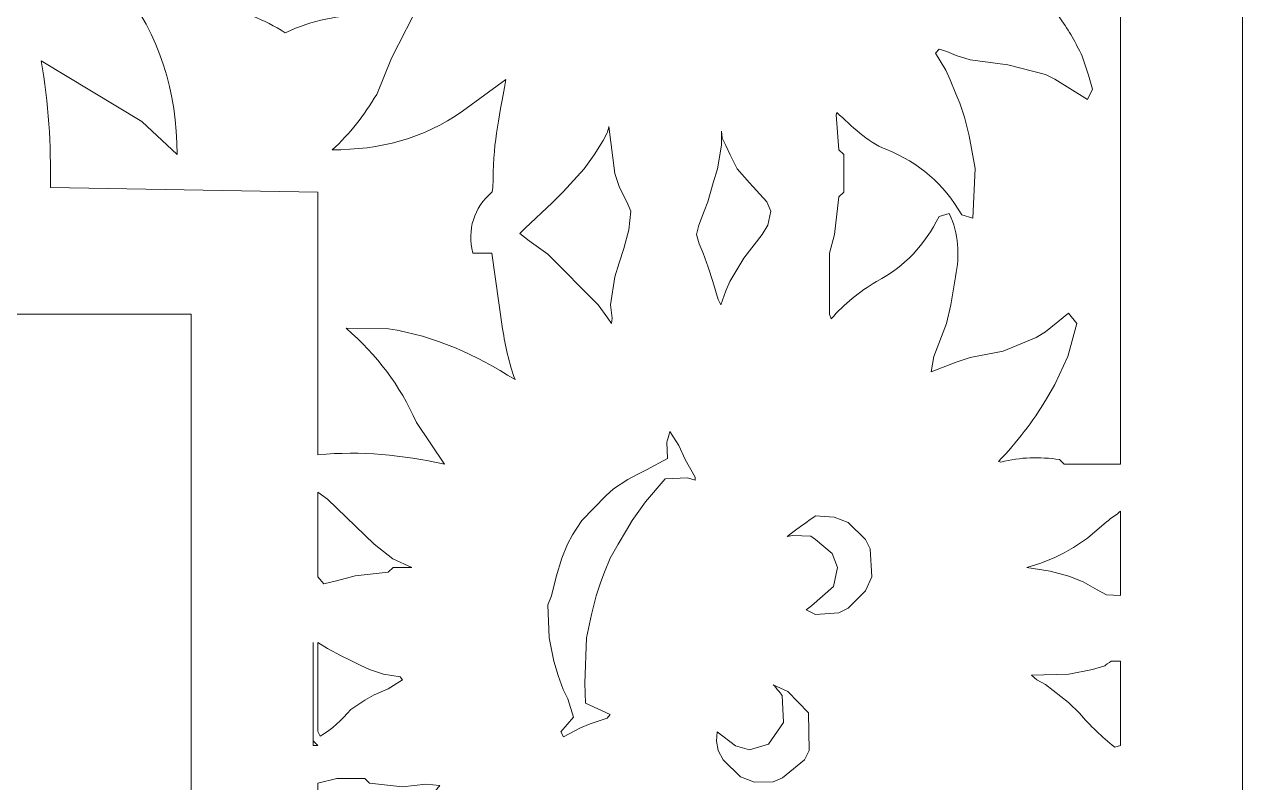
# Model space of a CAD drawing. Header units: centimetres. Extents: x -13.8 to 13.8, y -13.7 to 13.7.
# Drawn here: x 10.575 to 13.556, y -4.583 to -2.726 of the extents above; entities that cross this region are included whole.
import ezdxf

# ---------------------------------------------------------------- set-up
doc = ezdxf.new("R2010")
doc.units = ezdxf.units.CM
doc.header["$MEASUREMENT"] = 0
doc.layers.add('Layer 1', color=7, linetype='Continuous')

msp = doc.modelspace()

# ---------------------------------------------------------------- linework, layer by layer
at = {"layer": 'Layer 1', "lineweight": 0}
msp.add_lwpolyline([(0.73523, -13.67105), (13.55625, -13.67105), (13.55625, -0.86165), (0.73523, -0.86165), (0.73523, -13.67105)], close=True, dxfattribs=at)
at = {"layer": 'Layer 1', "color": 7, "lineweight": 0}
msp.add_lwpolyline([(3.3087, -11.09798), (10.9828, -11.09798), (10.9828, -3.4353), (3.3087, -3.4353), (3.3087, -11.09798)], close=True, dxfattribs=at)
for points, knots in [([(13.1541, -2.51611), (13.1541, -2.51611), (13.25756, -2.51611), (13.25756, -2.51611), (13.25756, -2.51611), (13.25756, -2.51611), (13.25756, -3.80257), (13.25756, -3.80257), (13.25756, -3.80257), (13.25756, -3.80257), (13.11963, -3.80257), (13.11963, -3.80257), (13.11963, -3.80257), (13.11963, -3.80257), (13.1082, -3.79133), (13.1082, -3.79133), (13.1082, -3.79133), (13.05867, -3.78448), (13.01295, -3.78466), (12.96456, -3.798), (12.96456, -3.798), (12.96456, -3.798), (12.95866, -3.79647), (12.95866, -3.79647), (12.95866, -3.79647), (13.00475, -3.74771), (13.04171, -3.70006), (13.07658, -3.64235), (13.07658, -3.64235), (13.07658, -3.64235), (13.09658, -3.60787), (13.09658, -3.60787), (13.09658, -3.60787), (13.09658, -3.60787), (13.1282, -3.53892), (13.1282, -3.53892), (13.1282, -3.53892), (13.1282, -3.53892), (13.15029, -3.45833), (13.15029, -3.45833), (13.15029, -3.45833), (13.15029, -3.45833), (13.13029, -3.43243), (13.13029, -3.43243), (13.13029, -3.43243), (13.13029, -3.43243), (13.07351, -3.47834), (13.07351, -3.47834), (13.07351, -3.47834), (13.07351, -3.47834), (13.05065, -3.49281), (13.05065, -3.49281), (13.05065, -3.49281), (13.05065, -3.49281), (12.97008, -3.52615), (12.97008, -3.52615), (12.97008, -3.52615), (12.97008, -3.52615), (12.88967, -3.54176), (12.88967, -3.54176), (12.88967, -3.54176), (12.88967, -3.54176), (12.85519, -3.553), (12.85519, -3.553), (12.85519, -3.553), (12.85519, -3.553), (12.79423, -3.57681), (12.79423, -3.57681), (12.79423, -3.57681), (12.79423, -3.57681), (12.80071, -3.5389), (12.80071, -3.5389), (12.80071, -3.5389), (12.80071, -3.5389), (12.83138, -3.45831), (12.83138, -3.45831), (12.83138, -3.45831), (12.83138, -3.45831), (12.84186, -3.4124), (12.84186, -3.4124), (12.84186, -3.4124), (12.84186, -3.4124), (12.85348, -3.34345), (12.85348, -3.34345), (12.85348, -3.34345), (12.86414, -3.28971), (12.86168, -3.23867), (12.83805, -3.18838), (12.83805, -3.18838), (12.83805, -3.18838), (12.81328, -3.196), (12.81328, -3.196), (12.81328, -3.196), (12.77767, -3.26553), (12.73004, -3.31906), (12.65993, -3.35488), (12.65993, -3.35488), (12.61802, -3.38136), (12.58145, -3.40917), (12.54925, -3.4469), (12.54925, -3.4469), (12.54925, -3.4469), (12.54544, -3.43528), (12.54544, -3.43528), (12.54544, -3.43528), (12.54544, -3.43528), (12.54544, -3.28555), (12.54544, -3.28555), (12.54544, -3.28555), (12.54544, -3.28555), (12.55745, -3.2402), (12.55745, -3.2402), (12.55745, -3.2402), (12.55745, -3.2402), (12.56811, -3.14781), (12.56811, -3.14781), (12.56811, -3.14781), (12.56811, -3.14781), (12.57991, -3.13638), (12.57991, -3.13638), (12.57991, -3.13638), (12.57991, -3.13638), (12.57991, -3.04436), (12.57991, -3.04436), (12.57991, -3.04436), (12.57991, -3.04436), (12.56811, -3.03293), (12.56811, -3.03293), (12.56811, -3.03293), (12.56811, -3.03293), (12.56126, -2.9472), (12.56126, -2.9472), (12.56126, -2.9472), (12.56126, -2.9472), (12.56335, -2.9413), (12.56335, -2.9413), (12.56335, -2.9413), (12.59841, -2.97443), (12.63709, -3.01292), (12.68297, -3.03121), (12.68297, -3.03121), (12.76584, -3.06531), (12.82375, -3.11463), (12.86871, -3.19218), (12.86871, -3.19218), (12.86871, -3.19218), (12.89557, -3.1998), (12.89557, -3.1998), (12.89557, -3.1998), (12.89557, -3.1998), (12.90147, -3.07883), (12.90147, -3.07883), (12.90147, -3.07883), (12.90147, -3.07883), (12.887, -2.99882), (12.887, -2.99882), (12.887, -2.99882), (12.887, -2.99882), (12.8752, -2.9531), (12.8752, -2.9531), (12.8752, -2.9531), (12.8752, -2.9531), (12.86396, -2.91862), (12.86396, -2.91862), (12.86396, -2.91862), (12.86396, -2.91862), (12.85462, -2.89539), (12.85462, -2.89539), (12.85462, -2.89539), (12.85462, -2.89539), (12.84073, -2.8611), (12.84073, -2.8611), (12.84073, -2.8611), (12.84073, -2.8611), (12.82949, -2.83787), (12.82949, -2.83787), (12.82949, -2.83787), (12.82949, -2.83787), (12.80454, -2.79596), (12.80454, -2.79596), (12.80454, -2.79596), (12.80454, -2.79596), (12.8133, -2.78625), (12.8133, -2.78625), (12.8133, -2.78625), (12.8133, -2.78625), (12.83216, -2.79175), (12.83216, -2.79175), (12.83216, -2.79175), (12.83216, -2.79175), (12.85521, -2.80167), (12.85521, -2.80167), (12.85521, -2.80167), (12.85521, -2.80167), (12.88969, -2.81215), (12.88969, -2.81215), (12.88969, -2.81215), (12.88969, -2.81215), (12.98171, -2.82453), (12.98171, -2.82453), (12.98171, -2.82453), (12.98171, -2.82453), (13.07355, -2.84853), (13.07355, -2.84853), (13.07355, -2.84853), (13.07355, -2.84853), (13.0966, -2.85996), (13.0966, -2.85996), (13.0966, -2.85996), (13.0966, -2.85996), (13.17624, -2.90989), (13.17624, -2.90989), (13.17624, -2.90989), (13.17624, -2.90989), (13.18918, -2.88417), (13.18918, -2.88417), (13.18918, -2.88417), (13.18918, -2.88417), (13.17889, -2.84969), (13.17889, -2.84969), (13.17889, -2.84969), (13.17889, -2.84969), (13.16384, -2.80339), (13.16384, -2.80339), (13.16384, -2.80339), (13.14746, -2.77082), (13.13185, -2.74129), (13.11013, -2.71176), (13.11013, -2.71176), (13.11013, -2.71176), (13.0869, -2.67728), (13.0869, -2.67728), (13.0869, -2.67728), (13.0869, -2.67728), (13.08214, -2.66566), (13.08214, -2.66566), (13.08214, -2.66566), (13.08214, -2.66566), (13.01261, -2.59308), (13.01261, -2.59308), (13.01261, -2.59308), (13.01261, -2.59308), (12.96461, -2.55136), (12.96461, -2.55136), (12.96461, -2.55136), (12.96461, -2.55136), (12.95871, -2.54432), (12.95871, -2.54432), (12.95871, -2.54432), (12.95871, -2.54432), (12.97051, -2.53919), (12.97051, -2.53919), (12.97051, -2.53919), (12.97051, -2.53919), (13.08515, -2.53921), (13.08515, -2.53921), (13.08515, -2.53921), (13.08515, -2.53921), (13.12039, -2.52873), (13.12039, -2.52873), (13.12039, -2.52873), (13.1204, -2.5287), (13.14934, -2.51918), (13.1541, -2.51611)], [0, 0, 0, 0, 0.0149254, 0.0149254, 0.0149254, 0.0149254, 0.0298507, 0.0298507, 0.0298507, 0.0298507, 0.0447761, 0.0447761, 0.0447761, 0.0447761, 0.0597015, 0.0597015, 0.0597015, 0.0597015, 0.0746269, 0.0746269, 0.0746269, 0.0746269, 0.0895522, 0.0895522, 0.0895522, 0.0895522, 0.1044776, 0.1044776, 0.1044776, 0.1044776, 0.119403, 0.119403, 0.119403, 0.119403, 0.1343284, 0.1343284, 0.1343284, 0.1343284, 0.1492537, 0.1492537, 0.1492537, 0.1492537, 0.1641791, 0.1641791, 0.1641791, 0.1641791, 0.1791045, 0.1791045, 0.1791045, 0.1791045, 0.1940299, 0.1940299, 0.1940299, 0.1940299, 0.2089552, 0.2089552, 0.2089552, 0.2089552, 0.2238806, 0.2238806, 0.2238806, 0.2238806, 0.238806, 0.238806, 0.238806, 0.238806, 0.2537313, 0.2537313, 0.2537313, 0.2537313, 0.2686567, 0.2686567, 0.2686567, 0.2686567, 0.2835821, 0.2835821, 0.2835821, 0.2835821, 0.2985075, 0.2985075, 0.2985075, 0.2985075, 0.3134328, 0.3134328, 0.3134328, 0.3134328, 0.3283582, 0.3283582, 0.3283582, 0.3283582, 0.3432836, 0.3432836, 0.3432836, 0.3432836, 0.358209, 0.358209, 0.358209, 0.358209, 0.3731343, 0.3731343, 0.3731343, 0.3731343, 0.3880597, 0.3880597, 0.3880597, 0.3880597, 0.4029851, 0.4029851, 0.4029851, 0.4029851, 0.4179104, 0.4179104, 0.4179104, 0.4179104, 0.4328358, 0.4328358, 0.4328358, 0.4328358, 0.4477612, 0.4477612, 0.4477612, 0.4477612, 0.4626866, 0.4626866, 0.4626866, 0.4626866, 0.4776119, 0.4776119, 0.4776119, 0.4776119, 0.4925373, 0.4925373, 0.4925373, 0.4925373, 0.5074627, 0.5074627, 0.5074627, 0.5074627, 0.5223881, 0.5223881, 0.5223881, 0.5223881, 0.5373134, 0.5373134, 0.5373134, 0.5373134, 0.5522388, 0.5522388, 0.5522388, 0.5522388, 0.5671642, 0.5671642, 0.5671642, 0.5671642, 0.5820896, 0.5820896, 0.5820896, 0.5820896, 0.5970149, 0.5970149, 0.5970149, 0.5970149, 0.6119403, 0.6119403, 0.6119403, 0.6119403, 0.6268657, 0.6268657, 0.6268657, 0.6268657, 0.641791, 0.641791, 0.641791, 0.641791, 0.6567164, 0.6567164, 0.6567164, 0.6567164, 0.6716418, 0.6716418, 0.6716418, 0.6716418, 0.6865672, 0.6865672, 0.6865672, 0.6865672, 0.7014925, 0.7014925, 0.7014925, 0.7014925, 0.7164179, 0.7164179, 0.7164179, 0.7164179, 0.7313433, 0.7313433, 0.7313433, 0.7313433, 0.7462687, 0.7462687, 0.7462687, 0.7462687, 0.761194, 0.761194, 0.761194, 0.761194, 0.7761194, 0.7761194, 0.7761194, 0.7761194, 0.7910448, 0.7910448, 0.7910448, 0.7910448, 0.8059701, 0.8059701, 0.8059701, 0.8059701, 0.8208955, 0.8208955, 0.8208955, 0.8208955, 0.8358209, 0.8358209, 0.8358209, 0.8358209, 0.8507463, 0.8507463, 0.8507463, 0.8507463, 0.8656716, 0.8656716, 0.8656716, 0.8656716, 0.880597, 0.880597, 0.880597, 0.880597, 0.8955224, 0.8955224, 0.8955224, 0.8955224, 0.9104478, 0.9104478, 0.9104478, 0.9104478, 0.9253731, 0.9253731, 0.9253731, 0.9253731, 0.9402985, 0.9402985, 0.9402985, 0.9402985, 0.9552239, 0.9552239, 0.9552239, 0.9552239, 0.9701493, 0.9701493, 0.9701493, 0.9701493, 1, 1, 1, 1]), ([(10.8104, -2.63081), (10.89118, -2.65481), (10.96584, -2.67005), (11.05006, -2.67653), (11.05006, -2.67653), (11.10835, -2.69368), (11.16092, -2.7131), (11.21275, -2.74588), (11.21275, -2.74588), (11.28133, -2.71482), (11.34229, -2.70283), (11.41754, -2.70283), (11.41754, -2.70283), (11.41754, -2.70283), (11.54594, -2.66531), (11.54594, -2.66531), (11.54594, -2.66531), (11.54594, -2.66531), (11.47278, -2.80837), (11.47278, -2.80837), (11.47278, -2.80837), (11.47278, -2.80837), (11.4368, -2.89714), (11.4368, -2.89714), (11.4368, -2.89714), (11.40537, -2.94839), (11.37259, -2.99297), (11.32763, -3.03295), (11.32763, -3.03295), (11.44479, -3.03258), (11.55014, -3.00665), (11.64711, -2.93789), (11.64711, -2.93789), (11.64711, -2.93789), (11.75284, -2.86074), (11.75284, -2.86074), (11.75284, -2.86074), (11.734, -2.96665), (11.72141, -3.01676), (11.72141, -3.12535), (11.72141, -3.12535), (11.72141, -3.12535), (11.71929, -3.13601), (11.71929, -3.13601), (11.71929, -3.13601), (11.67434, -3.17506), (11.65775, -3.22803), (11.67225, -3.28555), (11.67225, -3.28555), (11.67225, -3.28555), (11.71837, -3.28554), (11.71837, -3.28554), (11.71837, -3.28554), (11.71837, -3.28554), (11.74483, -3.47146), (11.74483, -3.47146), (11.74483, -3.47146), (11.75245, -3.51469), (11.76026, -3.55451), (11.77571, -3.59566), (11.77571, -3.59566), (11.6776, -3.53375), (11.58063, -3.48954), (11.46538, -3.47088), (11.46538, -3.47088), (11.46538, -3.47088), (11.36193, -3.46974), (11.36193, -3.46974), (11.36193, -3.46974), (11.43871, -3.53679), (11.49282, -3.60748), (11.53433, -3.7008), (11.53433, -3.7008), (11.53433, -3.7008), (11.6031, -3.80253), (11.6031, -3.80253), (11.6031, -3.80253), (11.49795, -3.78004), (11.4004, -3.76977), (11.29317, -3.77967), (11.29317, -3.77967), (11.29317, -3.77967), (11.29298, -3.13636), (11.29298, -3.13636), (11.29298, -3.13636), (11.29298, -3.13636), (10.63822, -3.12493), (10.63822, -3.12493), (10.63822, -3.12493), (10.63917, -3.01883), (10.63497, -2.91938), (10.61555, -2.81479), (10.61555, -2.81479), (10.61555, -2.81479), (10.86188, -2.96359), (10.86188, -2.96359), (10.86188, -2.96359), (10.86188, -2.96359), (10.94837, -3.04437), (10.94837, -3.04437), (10.94837, -3.04437), (10.94774, -2.89007), (10.90697, -2.75291), (10.8104, -2.63081)], [0, 0, 0, 0, 0.037037, 0.037037, 0.037037, 0.037037, 0.0740741, 0.0740741, 0.0740741, 0.0740741, 0.1111111, 0.1111111, 0.1111111, 0.1111111, 0.1481481, 0.1481481, 0.1481481, 0.1481481, 0.1851852, 0.1851852, 0.1851852, 0.1851852, 0.2222222, 0.2222222, 0.2222222, 0.2222222, 0.2592593, 0.2592593, 0.2592593, 0.2592593, 0.2962963, 0.2962963, 0.2962963, 0.2962963, 0.3333333, 0.3333333, 0.3333333, 0.3333333, 0.3703704, 0.3703704, 0.3703704, 0.3703704, 0.4074074, 0.4074074, 0.4074074, 0.4074074, 0.4444444, 0.4444444, 0.4444444, 0.4444444, 0.4814815, 0.4814815, 0.4814815, 0.4814815, 0.5185185, 0.5185185, 0.5185185, 0.5185185, 0.5555556, 0.5555556, 0.5555556, 0.5555556, 0.5925926, 0.5925926, 0.5925926, 0.5925926, 0.6296296, 0.6296296, 0.6296296, 0.6296296, 0.6666667, 0.6666667, 0.6666667, 0.6666667, 0.7037037, 0.7037037, 0.7037037, 0.7037037, 0.7407407, 0.7407407, 0.7407407, 0.7407407, 0.7777778, 0.7777778, 0.7777778, 0.7777778, 0.8148148, 0.8148148, 0.8148148, 0.8148148, 0.8518519, 0.8518519, 0.8518519, 0.8518519, 0.8888889, 0.8888889, 0.8888889, 0.8888889, 0.9259259, 0.9259259, 0.9259259, 0.9259259, 1, 1, 1, 1]), ([(12.00539, -2.97543), (12.00539, -2.97543), (12.01949, -3.09087), (12.01949, -3.09087), (12.01949, -3.09087), (12.01949, -3.09087), (12.03111, -3.12535), (12.03111, -3.12535), (12.03111, -3.12535), (12.03111, -3.12535), (12.04921, -3.15983), (12.04921, -3.15983), (12.04921, -3.15983), (12.04921, -3.15983), (12.05874, -3.18269), (12.05874, -3.18269), (12.05874, -3.18269), (12.05874, -3.18269), (12.05398, -3.22881), (12.05398, -3.22881), (12.05398, -3.22881), (12.05398, -3.22881), (12.0416, -3.27472), (12.0416, -3.27472), (12.0416, -3.27472), (12.0416, -3.27472), (12.03017, -3.3092), (12.03017, -3.3092), (12.03017, -3.3092), (12.03017, -3.3092), (12.01951, -3.34349), (12.01951, -3.34349), (12.01951, -3.34349), (12.01951, -3.34349), (12.00922, -3.41244), (12.00922, -3.41244), (12.00922, -3.41244), (12.00922, -3.41244), (12.01303, -3.44483), (12.01303, -3.44483), (12.01303, -3.44483), (12.01303, -3.44483), (12.01189, -3.45835), (12.01189, -3.45835), (12.01189, -3.45835), (12.01189, -3.45835), (12.00236, -3.44483), (12.00236, -3.44483), (12.00236, -3.44483), (12.00236, -3.44483), (11.97913, -3.41244), (11.97913, -3.41244), (11.97913, -3.41244), (11.97913, -3.41244), (11.85589, -3.28861), (11.85589, -3.28861), (11.85589, -3.28861), (11.85589, -3.28861), (11.80998, -3.25527), (11.80998, -3.25527), (11.80998, -3.25527), (11.80998, -3.25527), (11.78693, -3.23812), (11.78693, -3.23812), (11.78693, -3.23812), (11.78693, -3.23812), (11.80027, -3.22497), (11.80027, -3.22497), (11.80027, -3.22497), (11.80027, -3.22497), (11.86657, -3.16269), (11.86657, -3.16269), (11.86657, -3.16269), (11.86657, -3.16269), (11.89343, -3.13565), (11.89343, -3.13565), (11.89343, -3.13565), (11.89343, -3.13565), (11.94468, -3.07927), (11.94468, -3.07927), (11.94468, -3.07927), (11.94468, -3.07927), (11.96889, -3.04479), (11.96889, -3.04479), (11.96889, -3.04479), (11.96889, -3.04479), (11.99098, -3.01031), (11.99098, -3.01031), (11.99098, -3.01031), (11.99098, -3.01031), (12.00127, -2.99126), (12.00127, -2.99126), (12.00127, -2.99126), (12.00121, -2.99122), (12.0033, -2.98172), (12.00539, -2.97543)], [0, 0, 0, 0, 0.04, 0.04, 0.04, 0.04, 0.08, 0.08, 0.08, 0.08, 0.12, 0.12, 0.12, 0.12, 0.16, 0.16, 0.16, 0.16, 0.2, 0.2, 0.2, 0.2, 0.24, 0.24, 0.24, 0.24, 0.28, 0.28, 0.28, 0.28, 0.32, 0.32, 0.32, 0.32, 0.36, 0.36, 0.36, 0.36, 0.4, 0.4, 0.4, 0.4, 0.44, 0.44, 0.44, 0.44, 0.48, 0.48, 0.48, 0.48, 0.52, 0.52, 0.52, 0.52, 0.56, 0.56, 0.56, 0.56, 0.6, 0.6, 0.6, 0.6, 0.64, 0.64, 0.64, 0.64, 0.68, 0.68, 0.68, 0.68, 0.72, 0.72, 0.72, 0.72, 0.76, 0.76, 0.76, 0.76, 0.8, 0.8, 0.8, 0.8, 0.84, 0.84, 0.84, 0.84, 0.88, 0.88, 0.88, 0.88, 0.92, 0.92, 0.92, 0.92, 1, 1, 1, 1]), ([(12.28106, -2.98723), (12.28106, -2.98723), (12.28278, -3.00437), (12.28278, -3.00437), (12.28278, -3.00437), (12.28278, -3.00437), (12.29132, -3.02191), (12.29132, -3.02191), (12.29132, -3.02191), (12.29132, -3.02191), (12.3022, -3.04475), (12.3022, -3.04475), (12.3022, -3.04475), (12.3022, -3.04475), (12.31934, -3.07925), (12.31934, -3.07925), (12.31934, -3.07925), (12.31934, -3.07925), (12.34964, -3.11372), (12.34964, -3.11372), (12.34964, -3.11372), (12.34964, -3.11372), (12.39173, -3.15981), (12.39173, -3.15981), (12.39173, -3.15981), (12.39173, -3.15981), (12.40163, -3.18267), (12.40163, -3.18267), (12.40163, -3.18267), (12.40163, -3.18267), (12.39382, -3.21696), (12.39382, -3.21696), (12.39382, -3.21696), (12.39382, -3.21696), (12.3803, -3.24022), (12.3803, -3.24022), (12.3803, -3.24022), (12.3803, -3.24022), (12.33554, -3.29774), (12.33554, -3.29774), (12.33554, -3.29774), (12.33554, -3.29774), (12.30106, -3.35489), (12.30106, -3.35489), (12.30106, -3.35489), (12.30106, -3.35489), (12.29132, -3.37794), (12.29132, -3.37794), (12.29132, -3.37794), (12.29132, -3.37794), (12.27897, -3.41244), (12.27897, -3.41244), (12.27897, -3.41244), (12.27897, -3.41244), (12.27246, -3.39908), (12.27246, -3.39908), (12.27246, -3.39908), (12.27246, -3.39908), (12.25971, -3.35489), (12.25971, -3.35489), (12.25971, -3.35489), (12.25971, -3.35489), (12.24828, -3.32042), (12.24828, -3.32042), (12.24828, -3.32042), (12.24828, -3.32042), (12.23589, -3.28594), (12.23589, -3.28594), (12.23589, -3.28594), (12.23589, -3.28594), (12.22618, -3.26327), (12.22618, -3.26327), (12.22618, -3.26327), (12.22618, -3.26327), (12.2197, -3.24022), (12.2197, -3.24022), (12.2197, -3.24022), (12.2197, -3.24022), (12.22523, -3.21696), (12.22523, -3.21696), (12.22523, -3.21696), (12.22523, -3.21696), (12.23801, -3.18267), (12.23801, -3.18267), (12.23801, -3.18267), (12.23801, -3.18267), (12.24732, -3.15981), (12.24732, -3.15981), (12.24732, -3.15981), (12.24732, -3.15981), (12.26066, -3.11372), (12.26066, -3.11372), (12.26066, -3.11372), (12.26066, -3.11372), (12.27135, -3.07925), (12.27135, -3.07925), (12.27135, -3.07925), (12.27135, -3.07925), (12.28106, -3.0217), (12.28106, -3.0217), (12.28106, -3.0217), (12.28106, -3.0217), (12.28106, -2.98723), (12.28106, -2.98723)], [0, 0, 0, 0, 0.037037, 0.037037, 0.037037, 0.037037, 0.0740741, 0.0740741, 0.0740741, 0.0740741, 0.1111111, 0.1111111, 0.1111111, 0.1111111, 0.1481481, 0.1481481, 0.1481481, 0.1481481, 0.1851852, 0.1851852, 0.1851852, 0.1851852, 0.2222222, 0.2222222, 0.2222222, 0.2222222, 0.2592593, 0.2592593, 0.2592593, 0.2592593, 0.2962963, 0.2962963, 0.2962963, 0.2962963, 0.3333333, 0.3333333, 0.3333333, 0.3333333, 0.3703704, 0.3703704, 0.3703704, 0.3703704, 0.4074074, 0.4074074, 0.4074074, 0.4074074, 0.4444444, 0.4444444, 0.4444444, 0.4444444, 0.4814815, 0.4814815, 0.4814815, 0.4814815, 0.5185185, 0.5185185, 0.5185185, 0.5185185, 0.5555556, 0.5555556, 0.5555556, 0.5555556, 0.5925926, 0.5925926, 0.5925926, 0.5925926, 0.6296296, 0.6296296, 0.6296296, 0.6296296, 0.6666667, 0.6666667, 0.6666667, 0.6666667, 0.7037037, 0.7037037, 0.7037037, 0.7037037, 0.7407407, 0.7407407, 0.7407407, 0.7407407, 0.7777778, 0.7777778, 0.7777778, 0.7777778, 0.8148148, 0.8148148, 0.8148148, 0.8148148, 0.8518519, 0.8518519, 0.8518519, 0.8518519, 0.8888889, 0.8888889, 0.8888889, 0.8888889, 0.9259259, 0.9259259, 0.9259259, 0.9259259, 1, 1, 1, 1]), ([(12.15456, -3.72237), (12.15456, -3.72237), (12.17665, -3.75722), (12.17665, -3.75722), (12.17665, -3.75722), (12.17665, -3.75722), (12.19189, -3.79151), (12.19189, -3.79151), (12.19189, -3.79151), (12.19189, -3.79151), (12.21666, -3.83474), (12.21666, -3.83474), (12.21666, -3.83474), (12.21666, -3.83474), (12.21666, -3.84217), (12.21666, -3.84217), (12.21666, -3.84217), (12.21666, -3.84217), (12.19761, -3.83569), (12.19761, -3.83569), (12.19761, -3.83569), (12.19761, -3.83569), (12.14295, -3.83836), (12.14295, -3.83836), (12.14295, -3.83836), (12.14295, -3.83836), (12.09437, -3.89493), (12.09437, -3.89493), (12.09437, -3.89493), (12.09437, -3.89493), (12.0618, -3.94084), (12.0618, -3.94084), (12.0618, -3.94084), (12.0618, -3.94084), (12.04807, -3.96389), (12.04807, -3.96389), (12.04807, -3.96389), (12.04807, -3.96389), (12.02751, -3.99837), (12.02751, -3.99837), (12.02751, -3.99837), (12.02751, -3.99837), (12.00809, -4.03285), (12.00809, -4.03285), (12.00809, -4.03285), (12.00809, -4.03285), (11.99475, -4.06733), (11.99475, -4.06733), (11.99475, -4.06733), (11.99475, -4.06733), (11.98504, -4.09038), (11.98504, -4.09038), (11.98504, -4.09038), (11.98504, -4.09038), (11.97361, -4.12486), (11.97361, -4.12486), (11.97361, -4.12486), (11.97361, -4.12486), (11.96237, -4.17077), (11.96237, -4.17077), (11.96237, -4.17077), (11.96237, -4.17077), (11.95054, -4.22829), (11.95054, -4.22829), (11.95054, -4.22829), (11.95054, -4.22829), (11.94596, -4.33878), (11.94596, -4.33878), (11.94596, -4.33878), (11.94596, -4.33878), (11.94787, -4.38831), (11.94787, -4.38831), (11.94787, -4.38831), (11.94787, -4.38831), (12.00806, -4.41575), (12.00806, -4.41575), (12.00806, -4.41575), (12.00806, -4.41575), (12.00121, -4.42432), (12.00121, -4.42432), (12.00121, -4.42432), (12.00121, -4.42432), (11.95911, -4.43879), (11.95911, -4.43879), (11.95911, -4.43879), (11.95911, -4.43879), (11.93606, -4.44813), (11.93606, -4.44813), (11.93606, -4.44813), (11.93606, -4.44813), (11.89396, -4.47022), (11.89396, -4.47022), (11.89396, -4.47022), (11.89396, -4.47022), (11.88748, -4.45784), (11.88748, -4.45784), (11.88748, -4.45784), (11.88748, -4.45784), (11.91815, -4.42223), (11.91815, -4.42223), (11.91815, -4.42223), (11.91815, -4.42223), (11.90463, -4.37746), (11.90463, -4.37746), (11.90463, -4.37746), (11.90463, -4.37746), (11.89339, -4.35439), (11.89339, -4.35439), (11.89339, -4.35439), (11.89339, -4.35439), (11.88064, -4.31991), (11.88064, -4.31991), (11.88064, -4.31991), (11.88064, -4.31991), (11.87035, -4.28543), (11.87035, -4.28543), (11.87035, -4.28543), (11.87035, -4.28543), (11.85892, -4.22828), (11.85892, -4.22828), (11.85892, -4.22828), (11.85892, -4.22828), (11.85606, -4.14732), (11.85606, -4.14732), (11.85606, -4.14732), (11.85606, -4.14732), (11.86442, -4.12483), (11.86442, -4.12483), (11.86442, -4.12483), (11.86442, -4.12483), (11.87585, -4.07853), (11.87585, -4.07853), (11.87585, -4.07853), (11.87585, -4.07853), (11.88958, -4.03281), (11.88958, -4.03281), (11.88958, -4.03281), (11.88958, -4.03281), (11.90368, -3.99833), (11.90368, -3.99833), (11.90368, -3.99833), (11.90368, -3.99833), (11.91606, -3.97528), (11.91606, -3.97528), (11.91606, -3.97528), (11.91606, -3.97528), (11.93911, -3.9408), (11.93911, -3.9408), (11.93911, -3.9408), (11.93911, -3.9408), (11.9974, -3.8804), (11.9974, -3.8804), (11.9974, -3.8804), (11.9974, -3.8804), (12.01682, -3.86307), (12.01682, -3.86307), (12.01682, -3.86307), (12.01682, -3.86307), (12.05111, -3.84021), (12.05111, -3.84021), (12.05111, -3.84021), (12.05111, -3.84021), (12.07397, -3.82764), (12.07397, -3.82764), (12.07397, -3.82764), (12.07397, -3.82764), (12.09702, -3.8164), (12.09702, -3.8164), (12.09702, -3.8164), (12.09702, -3.8164), (12.14864, -3.78838), (12.14864, -3.78838), (12.14864, -3.78838), (12.14864, -3.78838), (12.14692, -3.74837), (12.14692, -3.74837), (12.14692, -3.74837), (12.14694, -3.74846), (12.15324, -3.72922), (12.15456, -3.72237)], [0, 0, 0, 0, 0.0217391, 0.0217391, 0.0217391, 0.0217391, 0.0434783, 0.0434783, 0.0434783, 0.0434783, 0.0652174, 0.0652174, 0.0652174, 0.0652174, 0.0869565, 0.0869565, 0.0869565, 0.0869565, 0.1086957, 0.1086957, 0.1086957, 0.1086957, 0.1304348, 0.1304348, 0.1304348, 0.1304348, 0.1521739, 0.1521739, 0.1521739, 0.1521739, 0.173913, 0.173913, 0.173913, 0.173913, 0.1956522, 0.1956522, 0.1956522, 0.1956522, 0.2173913, 0.2173913, 0.2173913, 0.2173913, 0.2391304, 0.2391304, 0.2391304, 0.2391304, 0.2608696, 0.2608696, 0.2608696, 0.2608696, 0.2826087, 0.2826087, 0.2826087, 0.2826087, 0.3043478, 0.3043478, 0.3043478, 0.3043478, 0.326087, 0.326087, 0.326087, 0.326087, 0.3478261, 0.3478261, 0.3478261, 0.3478261, 0.3695652, 0.3695652, 0.3695652, 0.3695652, 0.3913043, 0.3913043, 0.3913043, 0.3913043, 0.4130435, 0.4130435, 0.4130435, 0.4130435, 0.4347826, 0.4347826, 0.4347826, 0.4347826, 0.4565217, 0.4565217, 0.4565217, 0.4565217, 0.4782609, 0.4782609, 0.4782609, 0.4782609, 0.5, 0.5, 0.5, 0.5, 0.5217391, 0.5217391, 0.5217391, 0.5217391, 0.5434783, 0.5434783, 0.5434783, 0.5434783, 0.5652174, 0.5652174, 0.5652174, 0.5652174, 0.5869565, 0.5869565, 0.5869565, 0.5869565, 0.6086957, 0.6086957, 0.6086957, 0.6086957, 0.6304348, 0.6304348, 0.6304348, 0.6304348, 0.6521739, 0.6521739, 0.6521739, 0.6521739, 0.673913, 0.673913, 0.673913, 0.673913, 0.6956522, 0.6956522, 0.6956522, 0.6956522, 0.7173913, 0.7173913, 0.7173913, 0.7173913, 0.7391304, 0.7391304, 0.7391304, 0.7391304, 0.7608696, 0.7608696, 0.7608696, 0.7608696, 0.7826087, 0.7826087, 0.7826087, 0.7826087, 0.8043478, 0.8043478, 0.8043478, 0.8043478, 0.826087, 0.826087, 0.826087, 0.826087, 0.8478261, 0.8478261, 0.8478261, 0.8478261, 0.8695652, 0.8695652, 0.8695652, 0.8695652, 0.8913043, 0.8913043, 0.8913043, 0.8913043, 0.9130435, 0.9130435, 0.9130435, 0.9130435, 0.9347826, 0.9347826, 0.9347826, 0.9347826, 0.9565217, 0.9565217, 0.9565217, 0.9565217, 1, 1, 1, 1]), ([(11.29295, -3.87152), (11.29295, -3.87152), (11.31673, -3.88848), (11.31673, -3.88848), (11.31673, -3.88848), (11.31673, -3.88848), (11.43085, -3.9982), (11.43085, -3.9982), (11.43085, -3.9982), (11.43085, -3.9982), (11.47657, -4.03461), (11.47657, -4.03461), (11.47657, -4.03461), (11.47657, -4.03461), (11.52284, -4.05556), (11.52284, -4.05556), (11.52284, -4.05556), (11.52284, -4.05556), (11.47696, -4.05556), (11.47696, -4.05556), (11.47696, -4.05556), (11.47696, -4.05556), (11.46532, -4.06699), (11.46532, -4.06699), (11.46532, -4.06699), (11.46532, -4.06699), (11.38454, -4.07593), (11.38454, -4.07593), (11.38454, -4.07593), (11.38454, -4.07593), (11.33882, -4.08832), (11.33882, -4.08832), (11.33882, -4.08832), (11.33882, -4.08832), (11.30739, -4.09594), (11.30739, -4.09594), (11.30739, -4.09594), (11.30739, -4.09594), (11.29295, -4.07842), (11.29295, -4.07842), (11.29295, -4.07842), (11.29295, -4.07842), (11.29295, -3.87152), (11.29295, -3.87152)], [0, 0, 0, 0, 0.0833333, 0.0833333, 0.0833333, 0.0833333, 0.1666667, 0.1666667, 0.1666667, 0.1666667, 0.25, 0.25, 0.25, 0.25, 0.3333333, 0.3333333, 0.3333333, 0.3333333, 0.4166667, 0.4166667, 0.4166667, 0.4166667, 0.5, 0.5, 0.5, 0.5, 0.5833333, 0.5833333, 0.5833333, 0.5833333, 0.6666667, 0.6666667, 0.6666667, 0.6666667, 0.75, 0.75, 0.75, 0.75, 0.8333333, 0.8333333, 0.8333333, 0.8333333, 1, 1, 1, 1]), ([(12.51098, -3.92906), (12.51098, -3.92906), (12.55651, -3.93229), (12.55651, -3.93229), (12.55651, -3.93229), (12.55651, -3.93229), (12.59099, -3.94563), (12.59099, -3.94563), (12.59099, -3.94563), (12.59099, -3.94563), (12.6329, -3.98698), (12.6329, -3.98698), (12.6329, -3.98698), (12.6329, -3.98698), (12.6447, -4.00984), (12.6447, -4.00984), (12.6447, -4.00984), (12.6447, -4.00984), (12.64891, -4.07842), (12.64891, -4.07842), (12.64891, -4.07842), (12.64891, -4.07842), (12.6329, -4.11311), (12.6329, -4.11311), (12.6329, -4.11311), (12.6329, -4.11311), (12.59099, -4.15558), (12.59099, -4.15558), (12.59099, -4.15558), (12.59099, -4.15558), (12.56813, -4.16661), (12.56813, -4.16661), (12.56813, -4.16661), (12.56813, -4.16661), (12.51098, -4.17042), (12.51098, -4.17042), (12.51098, -4.17042), (12.51098, -4.17042), (12.48793, -4.15939), (12.48793, -4.15939), (12.48793, -4.15939), (12.48793, -4.15939), (12.50087, -4.14968), (12.50087, -4.14968), (12.50087, -4.14968), (12.50087, -4.14968), (12.55479, -4.10187), (12.55479, -4.10187), (12.55479, -4.10187), (12.55479, -4.10187), (12.56432, -4.05596), (12.56432, -4.05596), (12.56432, -4.05596), (12.56432, -4.05596), (12.55194, -4.02148), (12.55194, -4.02148), (12.55194, -4.02148), (12.55194, -4.02148), (12.51059, -3.987), (12.51059, -3.987), (12.51059, -3.987), (12.51059, -3.987), (12.49916, -3.97919), (12.49916, -3.97919), (12.49916, -3.97919), (12.49916, -3.97919), (12.45516, -3.97747), (12.45516, -3.97747), (12.45516, -3.97747), (12.45516, -3.97747), (12.44161, -3.97938), (12.44161, -3.97938), (12.44161, -3.97938), (12.44163, -3.97936), (12.50585, -3.93229), (12.51098, -3.92906)], [0, 0, 0, 0, 0.05, 0.05, 0.05, 0.05, 0.1, 0.1, 0.1, 0.1, 0.15, 0.15, 0.15, 0.15, 0.2, 0.2, 0.2, 0.2, 0.25, 0.25, 0.25, 0.25, 0.3, 0.3, 0.3, 0.3, 0.35, 0.35, 0.35, 0.35, 0.4, 0.4, 0.4, 0.4, 0.45, 0.45, 0.45, 0.45, 0.5, 0.5, 0.5, 0.5, 0.55, 0.55, 0.55, 0.55, 0.6, 0.6, 0.6, 0.6, 0.65, 0.65, 0.65, 0.65, 0.7, 0.7, 0.7, 0.7, 0.75, 0.75, 0.75, 0.75, 0.8, 0.8, 0.8, 0.8, 0.85, 0.85, 0.85, 0.85, 0.9, 0.9, 0.9, 0.9, 1, 1, 1, 1]), ([(13.25756, -3.91782), (13.25756, -3.91782), (13.25756, -4.12451), (13.25756, -4.12451), (13.25756, -4.12451), (13.25756, -4.12451), (13.22308, -4.12282), (13.22308, -4.12282), (13.22308, -4.12282), (13.22308, -4.12282), (13.20003, -4.11044), (13.20003, -4.11044), (13.20003, -4.11044), (13.20003, -4.11044), (13.16555, -4.09044), (13.16555, -4.09044), (13.16555, -4.09044), (13.16555, -4.09044), (13.13107, -4.07692), (13.13107, -4.07692), (13.13107, -4.07692), (13.13107, -4.07692), (13.08516, -4.06435), (13.08516, -4.06435), (13.08516, -4.06435), (13.08516, -4.06435), (13.02801, -4.05559), (13.02801, -4.05559), (13.02801, -4.05559), (13.02801, -4.05559), (13.06211, -4.0453), (13.06211, -4.0453), (13.06211, -4.0453), (13.06211, -4.0453), (13.09659, -4.03083), (13.09659, -4.03083), (13.09659, -4.03083), (13.09659, -4.03083), (13.11964, -4.0194), (13.11964, -4.0194), (13.11964, -4.0194), (13.11964, -4.0194), (13.14231, -4.00702), (13.14231, -4.00702), (13.14231, -4.00702), (13.14231, -4.00702), (13.17679, -3.98397), (13.17679, -3.98397), (13.17679, -3.98397), (13.17679, -3.98397), (13.22309, -3.94359), (13.22309, -3.94359), (13.22309, -3.94359), (13.22308, -3.94354), (13.25166, -3.92298), (13.25756, -3.91782)], [0, 0, 0, 0, 0.0666667, 0.0666667, 0.0666667, 0.0666667, 0.1333333, 0.1333333, 0.1333333, 0.1333333, 0.2, 0.2, 0.2, 0.2, 0.2666667, 0.2666667, 0.2666667, 0.2666667, 0.3333333, 0.3333333, 0.3333333, 0.3333333, 0.4, 0.4, 0.4, 0.4, 0.4666667, 0.4666667, 0.4666667, 0.4666667, 0.5333333, 0.5333333, 0.5333333, 0.5333333, 0.6, 0.6, 0.6, 0.6, 0.6666667, 0.6666667, 0.6666667, 0.6666667, 0.7333333, 0.7333333, 0.7333333, 0.7333333, 0.8, 0.8, 0.8, 0.8, 0.8666667, 0.8666667, 0.8666667, 0.8666667, 1, 1, 1, 1]), ([(11.29295, -4.23939), (11.29295, -4.23939), (11.31676, -4.25386), (11.31676, -4.25386), (11.31676, -4.25386), (11.31676, -4.25386), (11.3501, -4.27196), (11.3501, -4.27196), (11.3501, -4.27196), (11.3501, -4.27196), (11.37333, -4.28376), (11.37333, -4.28376), (11.37333, -4.28376), (11.37333, -4.28376), (11.3964, -4.29519), (11.3964, -4.29519), (11.3964, -4.29519), (11.3964, -4.29519), (11.41905, -4.30548), (11.41905, -4.30548), (11.41905, -4.30548), (11.41905, -4.30548), (11.45353, -4.3171), (11.45353, -4.3171), (11.45353, -4.3171), (11.45353, -4.3171), (11.49391, -4.32377), (11.49391, -4.32377), (11.49391, -4.32377), (11.49391, -4.32377), (11.49981, -4.33062), (11.49981, -4.33062), (11.49981, -4.33062), (11.49981, -4.33062), (11.46533, -4.35271), (11.46533, -4.35271), (11.46533, -4.35271), (11.46533, -4.35271), (11.43085, -4.36776), (11.43085, -4.36776), (11.43085, -4.36776), (11.43085, -4.36776), (11.4078, -4.38033), (11.4078, -4.38033), (11.4078, -4.38033), (11.4078, -4.38033), (11.37332, -4.40338), (11.37332, -4.40338), (11.37332, -4.40338), (11.35065, -4.42928), (11.32779, -4.45119), (11.29865, -4.4691), (11.29865, -4.4691), (11.29865, -4.4691), (11.29293, -4.45748), (11.29293, -4.45748), (11.29293, -4.45748), (11.29293, -4.45748), (11.29295, -4.23939), (11.29295, -4.23939)], [0, 0, 0, 0, 0.0625, 0.0625, 0.0625, 0.0625, 0.125, 0.125, 0.125, 0.125, 0.1875, 0.1875, 0.1875, 0.1875, 0.25, 0.25, 0.25, 0.25, 0.3125, 0.3125, 0.3125, 0.3125, 0.375, 0.375, 0.375, 0.375, 0.4375, 0.4375, 0.4375, 0.4375, 0.5, 0.5, 0.5, 0.5, 0.5625, 0.5625, 0.5625, 0.5625, 0.625, 0.625, 0.625, 0.625, 0.6875, 0.6875, 0.6875, 0.6875, 0.75, 0.75, 0.75, 0.75, 0.8125, 0.8125, 0.8125, 0.8125, 0.875, 0.875, 0.875, 0.875, 1, 1, 1, 1]), ([(13.2347, -4.28511), (13.2347, -4.28511), (13.25756, -4.28511), (13.25756, -4.28511), (13.25756, -4.28511), (13.25756, -4.28511), (13.25756, -4.49199), (13.25756, -4.49199), (13.25756, -4.49199), (13.25756, -4.49199), (13.24309, -4.4954), (13.24309, -4.4954), (13.24309, -4.4954), (13.21166, -4.4691), (13.18308, -4.44434), (13.15699, -4.41253), (13.15699, -4.41253), (13.15699, -4.41253), (13.13032, -4.38605), (13.13032, -4.38605), (13.13032, -4.38605), (13.13032, -4.38605), (13.07354, -4.34205), (13.07354, -4.34205), (13.07354, -4.34205), (13.07354, -4.34205), (13.0524, -4.33062), (13.0524, -4.33062), (13.0524, -4.33062), (13.0524, -4.33062), (13.03925, -4.31959), (13.03925, -4.31959), (13.03925, -4.31959), (13.03925, -4.31959), (13.13106, -4.3171), (13.13106, -4.3171), (13.13106, -4.3171), (13.13106, -4.3171), (13.18858, -4.30548), (13.18858, -4.30548), (13.18858, -4.30548), (13.18858, -4.30548), (13.21887, -4.29614), (13.21887, -4.29614), (13.21887, -4.29614), (13.21887, -4.29615), (13.22993, -4.28816), (13.2347, -4.28511)], [0, 0, 0, 0, 0.0769231, 0.0769231, 0.0769231, 0.0769231, 0.1538462, 0.1538462, 0.1538462, 0.1538462, 0.2307692, 0.2307692, 0.2307692, 0.2307692, 0.3076923, 0.3076923, 0.3076923, 0.3076923, 0.3846154, 0.3846154, 0.3846154, 0.3846154, 0.4615385, 0.4615385, 0.4615385, 0.4615385, 0.5384615, 0.5384615, 0.5384615, 0.5384615, 0.6153846, 0.6153846, 0.6153846, 0.6153846, 0.6923077, 0.6923077, 0.6923077, 0.6923077, 0.7692308, 0.7692308, 0.7692308, 0.7692308, 0.8461538, 0.8461538, 0.8461538, 0.8461538, 1, 1, 1, 1]), ([(12.40753, -4.34263), (12.40753, -4.34263), (12.44277, -4.35919), (12.44277, -4.35919), (12.44277, -4.35919), (12.44277, -4.35919), (12.49344, -4.41197), (12.49344, -4.41197), (12.49344, -4.41197), (12.49344, -4.41197), (12.49535, -4.50399), (12.49535, -4.50399), (12.49535, -4.50399), (12.49535, -4.50399), (12.48373, -4.52664), (12.48373, -4.52664), (12.48373, -4.52664), (12.48373, -4.52664), (12.43039, -4.57085), (12.43039, -4.57085), (12.43039, -4.57085), (12.43039, -4.57085), (12.40716, -4.58019), (12.40716, -4.58019), (12.40716, -4.58019), (12.40716, -4.58019), (12.36144, -4.58114), (12.36144, -4.58114), (12.36144, -4.58114), (12.36144, -4.58114), (12.32696, -4.56818), (12.32696, -4.56818), (12.32696, -4.56818), (12.32696, -4.56818), (12.28486, -4.52664), (12.28486, -4.52664), (12.28486, -4.52664), (12.28486, -4.52664), (12.27248, -4.50399), (12.27248, -4.50399), (12.27248, -4.50399), (12.27248, -4.50399), (12.26867, -4.48094), (12.26867, -4.48094), (12.26867, -4.48094), (12.26867, -4.48094), (12.27036, -4.45787), (12.27036, -4.45787), (12.27036, -4.45787), (12.27036, -4.45787), (12.31513, -4.49235), (12.31513, -4.49235), (12.31513, -4.49235), (12.31513, -4.49235), (12.34961, -4.50188), (12.34961, -4.50188), (12.34961, -4.50188), (12.34961, -4.50188), (12.39591, -4.48854), (12.39591, -4.48854), (12.39591, -4.48854), (12.39591, -4.48854), (12.43211, -4.43501), (12.43211, -4.43501), (12.43211, -4.43501), (12.43211, -4.43501), (12.42925, -4.36889), (12.42925, -4.36889), (12.42925, -4.36889), (12.42925, -4.36893), (12.41383, -4.3497), (12.40753, -4.34263)], [0, 0, 0, 0, 0.0526316, 0.0526316, 0.0526316, 0.0526316, 0.1052632, 0.1052632, 0.1052632, 0.1052632, 0.1578947, 0.1578947, 0.1578947, 0.1578947, 0.2105263, 0.2105263, 0.2105263, 0.2105263, 0.2631579, 0.2631579, 0.2631579, 0.2631579, 0.3157895, 0.3157895, 0.3157895, 0.3157895, 0.3684211, 0.3684211, 0.3684211, 0.3684211, 0.4210526, 0.4210526, 0.4210526, 0.4210526, 0.4736842, 0.4736842, 0.4736842, 0.4736842, 0.5263158, 0.5263158, 0.5263158, 0.5263158, 0.5789474, 0.5789474, 0.5789474, 0.5789474, 0.6315789, 0.6315789, 0.6315789, 0.6315789, 0.6842105, 0.6842105, 0.6842105, 0.6842105, 0.7368421, 0.7368421, 0.7368421, 0.7368421, 0.7894737, 0.7894737, 0.7894737, 0.7894737, 0.8421053, 0.8421053, 0.8421053, 0.8421053, 0.8947368, 0.8947368, 0.8947368, 0.8947368, 1, 1, 1, 1]), ([(11.33922, -4.57256), (11.33922, -4.57256), (11.40799, -4.57256), (11.40799, -4.57256), (11.40799, -4.57256), (11.40799, -4.57256), (11.41942, -4.58399), (11.41942, -4.58399), (11.41942, -4.58399), (11.41942, -4.58399), (11.4998, -4.59293), (11.4998, -4.59293), (11.4998, -4.59293), (11.4998, -4.59293), (11.55695, -4.58608), (11.55695, -4.58608), (11.55695, -4.58608), (11.55695, -4.58608), (11.59143, -4.58989), (11.59143, -4.58989), (11.59143, -4.58989), (11.59143, -4.58989), (11.50266, -4.69903), (11.50266, -4.69903), (11.50266, -4.69903), (11.50266, -4.69903), (11.48798, -4.7221), (11.48798, -4.7221), (11.48798, -4.7221), (11.46017, -4.77105), (11.4375, -4.81791), (11.42017, -4.87125), (11.42017, -4.87125), (11.42017, -4.87125), (11.40969, -4.91755), (11.40969, -4.91755), (11.40969, -4.91755), (11.40969, -4.91755), (11.4135, -4.94613), (11.4135, -4.94613), (11.4135, -4.94613), (11.4135, -4.94613), (11.42228, -4.95166), (11.42228, -4.95166), (11.42228, -4.95166), (11.42228, -4.95166), (11.488, -4.89832), (11.488, -4.89832), (11.488, -4.89832), (11.53563, -4.86879), (11.58172, -4.85202), (11.63773, -4.84538), (11.63773, -4.84538), (11.63773, -4.84538), (11.7065, -4.82519), (11.7065, -4.82519), (11.7065, -4.82519), (11.7065, -4.82519), (11.74098, -4.81223), (11.74098, -4.81223), (11.74098, -4.81223), (11.74098, -4.81223), (11.76746, -4.80043), (11.76746, -4.80043), (11.76746, -4.80043), (11.76746, -4.80043), (11.76193, -4.82557), (11.76193, -4.82557), (11.76193, -4.82557), (11.76193, -4.82557), (11.75164, -4.84864), (11.75164, -4.84864), (11.75164, -4.84864), (11.75164, -4.84864), (11.72859, -4.91759), (11.72859, -4.91759), (11.72859, -4.91759), (11.72859, -4.91759), (11.70933, -4.98654), (11.70933, -4.98654), (11.70933, -4.98654), (11.70933, -4.98654), (11.70666, -5.16982), (11.70666, -5.16982), (11.70666, -5.16982), (11.70666, -5.16982), (11.72933, -5.20467), (11.72933, -5.20467), (11.72933, -5.20467), (11.72933, -5.20467), (11.75447, -5.17019), (11.75447, -5.17019), (11.75447, -5.17019), (11.78437, -5.1119), (11.82247, -5.07018), (11.87888, -5.03607), (11.87888, -5.03607), (11.92918, -5.00559), (11.97281, -4.97339), (12.01204, -4.92881), (12.01204, -4.92881), (12.01204, -4.92881), (12.00804, -4.95204), (12.00804, -4.95204), (12.00804, -4.95204), (12.00804, -4.95204), (12.00537, -5.06655), (12.00537, -5.06655), (12.00537, -5.06655), (12.00537, -5.06655), (12.01947, -5.14712), (12.01947, -5.14712), (12.01947, -5.14712), (12.01947, -5.14712), (12.03987, -5.21607), (12.03987, -5.21607), (12.03987, -5.21607), (12.03987, -5.21607), (12.05016, -5.23912), (12.05016, -5.23912), (12.05016, -5.23912), (12.05016, -5.23912), (12.05778, -5.2736), (12.05778, -5.2736), (12.05778, -5.2736), (12.05778, -5.2736), (12.05188, -5.29665), (12.05188, -5.29665), (12.05188, -5.29665), (12.05188, -5.29665), (12.04159, -5.33113), (12.04159, -5.33113), (12.04159, -5.33113), (12.04159, -5.33113), (12.02807, -5.37704), (12.02807, -5.37704), (12.02807, -5.37704), (12.02807, -5.37704), (12.0195, -5.40009), (12.0195, -5.40009), (12.0195, -5.40009), (12.0195, -5.40009), (12.00921, -5.4805), (12.00921, -5.4805), (12.00921, -5.4805), (12.00921, -5.4805), (12.01302, -5.50908), (12.01302, -5.50908), (12.01302, -5.50908), (12.01302, -5.50908), (12.01188, -5.5148), (12.01188, -5.5148), (12.01188, -5.5148), (12.01188, -5.5148), (11.97912, -5.46908), (11.97912, -5.46908), (11.97912, -5.46908), (11.97912, -5.46908), (11.92274, -5.40582), (11.92274, -5.40582), (11.92274, -5.40582), (11.92274, -5.40582), (11.91131, -5.39095), (11.91131, -5.39095), (11.91131, -5.39095), (11.91131, -5.39095), (11.84445, -5.33399), (11.84445, -5.33399), (11.84445, -5.33399), (11.84445, -5.33399), (11.80997, -5.31076), (11.80997, -5.31076), (11.80997, -5.31076), (11.80997, -5.31076), (11.77549, -5.29457), (11.77549, -5.29457), (11.77549, -5.29457), (11.77549, -5.29457), (11.69588, -5.25742), (11.69588, -5.25742), (11.69588, -5.25742), (11.69588, -5.25742), (11.67873, -5.27438), (11.67873, -5.27438), (11.67873, -5.27438), (11.67873, -5.27438), (11.71625, -5.34259), (11.71625, -5.34259), (11.71625, -5.34259), (11.71625, -5.34259), (11.72959, -5.37707), (11.72959, -5.37707), (11.72959, -5.37707), (11.72959, -5.37707), (11.73795, -5.40012), (11.73795, -5.40012), (11.73795, -5.40012), (11.73795, -5.40012), (11.74099, -5.51461), (11.74099, -5.51461), (11.74099, -5.51461), (11.74099, -5.51461), (11.75546, -5.5952), (11.75546, -5.5952), (11.75546, -5.5952), (11.75546, -5.5952), (11.76403, -5.61825), (11.76403, -5.61825), (11.76403, -5.61825), (11.76403, -5.61825), (11.76747, -5.64206), (11.76747, -5.64206), (11.76747, -5.64206), (11.76747, -5.64206), (11.74099, -5.62796), (11.74099, -5.62796), (11.74099, -5.62796), (11.74099, -5.62796), (11.70651, -5.60587), (11.70651, -5.60587), (11.70651, -5.60587), (11.67907, -5.58187), (11.6505, -5.56645), (11.6147, -5.55901), (11.6147, -5.55901), (11.6147, -5.55901), (11.58001, -5.54739), (11.58001, -5.54739), (11.58001, -5.54739), (11.58001, -5.54739), (11.51106, -5.52834), (11.51106, -5.52834), (11.51106, -5.52834), (11.51106, -5.52834), (11.46534, -5.51768), (11.46534, -5.51768), (11.46534, -5.51768), (11.46534, -5.51768), (11.408, -5.51464), (11.408, -5.51464), (11.408, -5.51464), (11.408, -5.51464), (11.38876, -5.54626), (11.38876, -5.54626), (11.38876, -5.54626), (11.38876, -5.54626), (11.43086, -5.57521), (11.43086, -5.57521), (11.43086, -5.57521), (11.43086, -5.57521), (11.46706, -5.61826), (11.46706, -5.61826), (11.46706, -5.61826), (11.46706, -5.61826), (11.48802, -5.65274), (11.48802, -5.65274), (11.48802, -5.65274), (11.48802, -5.65274), (11.50249, -5.68722), (11.50249, -5.68722), (11.50249, -5.68722), (11.50249, -5.68722), (11.51315, -5.71027), (11.51315, -5.71027), (11.51315, -5.71027), (11.51315, -5.71027), (11.53792, -5.76761), (11.53792, -5.76761), (11.53792, -5.76761), (11.53792, -5.76761), (11.57832, -5.82513), (11.57832, -5.82513), (11.57832, -5.82513), (11.57832, -5.82513), (11.59242, -5.85161), (11.59242, -5.85161), (11.59242, -5.85161), (11.59242, -5.85161), (11.55699, -5.84608), (11.55699, -5.84608), (11.55699, -5.84608), (11.55699, -5.84608), (11.48804, -5.8337), (11.48804, -5.8337), (11.48804, -5.8337), (11.43814, -5.81904), (11.37869, -5.80761), (11.32762, -5.82455), (11.32762, -5.82455), (11.32762, -5.82455), (11.29296, -5.83617), (11.29296, -5.83617), (11.29296, -5.83617), (11.29296, -5.83617), (11.29296, -4.584), (11.29296, -4.584), (11.29296, -4.584), (11.29296, -4.584), (11.33922, -4.57256), (11.33922, -4.57256)], [0, 0, 0, 0, 0.0131579, 0.0131579, 0.0131579, 0.0131579, 0.0263158, 0.0263158, 0.0263158, 0.0263158, 0.0394737, 0.0394737, 0.0394737, 0.0394737, 0.0526316, 0.0526316, 0.0526316, 0.0526316, 0.0657895, 0.0657895, 0.0657895, 0.0657895, 0.0789474, 0.0789474, 0.0789474, 0.0789474, 0.0921053, 0.0921053, 0.0921053, 0.0921053, 0.1052632, 0.1052632, 0.1052632, 0.1052632, 0.1184211, 0.1184211, 0.1184211, 0.1184211, 0.1315789, 0.1315789, 0.1315789, 0.1315789, 0.1447368, 0.1447368, 0.1447368, 0.1447368, 0.1578947, 0.1578947, 0.1578947, 0.1578947, 0.1710526, 0.1710526, 0.1710526, 0.1710526, 0.1842105, 0.1842105, 0.1842105, 0.1842105, 0.1973684, 0.1973684, 0.1973684, 0.1973684, 0.2105263, 0.2105263, 0.2105263, 0.2105263, 0.2236842, 0.2236842, 0.2236842, 0.2236842, 0.2368421, 0.2368421, 0.2368421, 0.2368421, 0.25, 0.25, 0.25, 0.25, 0.2631579, 0.2631579, 0.2631579, 0.2631579, 0.2763158, 0.2763158, 0.2763158, 0.2763158, 0.2894737, 0.2894737, 0.2894737, 0.2894737, 0.3026316, 0.3026316, 0.3026316, 0.3026316, 0.3157895, 0.3157895, 0.3157895, 0.3157895, 0.3289474, 0.3289474, 0.3289474, 0.3289474, 0.3421053, 0.3421053, 0.3421053, 0.3421053, 0.3552632, 0.3552632, 0.3552632, 0.3552632, 0.3684211, 0.3684211, 0.3684211, 0.3684211, 0.3815789, 0.3815789, 0.3815789, 0.3815789, 0.3947368, 0.3947368, 0.3947368, 0.3947368, 0.4078947, 0.4078947, 0.4078947, 0.4078947, 0.4210526, 0.4210526, 0.4210526, 0.4210526, 0.4342105, 0.4342105, 0.4342105, 0.4342105, 0.4473684, 0.4473684, 0.4473684, 0.4473684, 0.4605263, 0.4605263, 0.4605263, 0.4605263, 0.4736842, 0.4736842, 0.4736842, 0.4736842, 0.4868421, 0.4868421, 0.4868421, 0.4868421, 0.5, 0.5, 0.5, 0.5, 0.5131579, 0.5131579, 0.5131579, 0.5131579, 0.5263158, 0.5263158, 0.5263158, 0.5263158, 0.5394737, 0.5394737, 0.5394737, 0.5394737, 0.5526316, 0.5526316, 0.5526316, 0.5526316, 0.5657895, 0.5657895, 0.5657895, 0.5657895, 0.5789474, 0.5789474, 0.5789474, 0.5789474, 0.5921053, 0.5921053, 0.5921053, 0.5921053, 0.6052632, 0.6052632, 0.6052632, 0.6052632, 0.6184211, 0.6184211, 0.6184211, 0.6184211, 0.6315789, 0.6315789, 0.6315789, 0.6315789, 0.6447368, 0.6447368, 0.6447368, 0.6447368, 0.6578947, 0.6578947, 0.6578947, 0.6578947, 0.6710526, 0.6710526, 0.6710526, 0.6710526, 0.6842105, 0.6842105, 0.6842105, 0.6842105, 0.6973684, 0.6973684, 0.6973684, 0.6973684, 0.7105263, 0.7105263, 0.7105263, 0.7105263, 0.7236842, 0.7236842, 0.7236842, 0.7236842, 0.7368421, 0.7368421, 0.7368421, 0.7368421, 0.75, 0.75, 0.75, 0.75, 0.7631579, 0.7631579, 0.7631579, 0.7631579, 0.7763158, 0.7763158, 0.7763158, 0.7763158, 0.7894737, 0.7894737, 0.7894737, 0.7894737, 0.8026316, 0.8026316, 0.8026316, 0.8026316, 0.8157895, 0.8157895, 0.8157895, 0.8157895, 0.8289474, 0.8289474, 0.8289474, 0.8289474, 0.8421053, 0.8421053, 0.8421053, 0.8421053, 0.8552632, 0.8552632, 0.8552632, 0.8552632, 0.8684211, 0.8684211, 0.8684211, 0.8684211, 0.8815789, 0.8815789, 0.8815789, 0.8815789, 0.8947368, 0.8947368, 0.8947368, 0.8947368, 0.9078947, 0.9078947, 0.9078947, 0.9078947, 0.9210526, 0.9210526, 0.9210526, 0.9210526, 0.9342105, 0.9342105, 0.9342105, 0.9342105, 0.9473684, 0.9473684, 0.9473684, 0.9473684, 0.9605263, 0.9605263, 0.9605263, 0.9605263, 0.9736842, 0.9736842, 0.9736842, 0.9736842, 1, 1, 1, 1])]:
    msp.add_open_spline(points, degree=3, knots=knots, dxfattribs=at)
at = {"layer": 'Layer 1', "color": 251, "lineweight": 0}
msp.add_open_spline([(11.28149, -4.23939), (11.28149, -4.23939), (11.28149, -4.48056), (11.28149, -4.48056), (11.28149, -4.48056), (11.28149, -4.48056), (11.29295, -4.49199), (11.29295, -4.49199), (11.29295, -4.49199), (11.29295, -4.49199), (11.28149, -4.49199), (11.28149, -4.49199), (11.28149, -4.49199), (11.28149, -4.49199), (11.28149, -4.23939), (11.28149, -4.23939)], degree=3, knots=[0, 0, 0, 0, 0.2, 0.2, 0.2, 0.2, 0.4, 0.4, 0.4, 0.4, 0.6, 0.6, 0.6, 0.6, 1, 1, 1, 1], dxfattribs=at)

doc.saveas('drawing.dxf')
